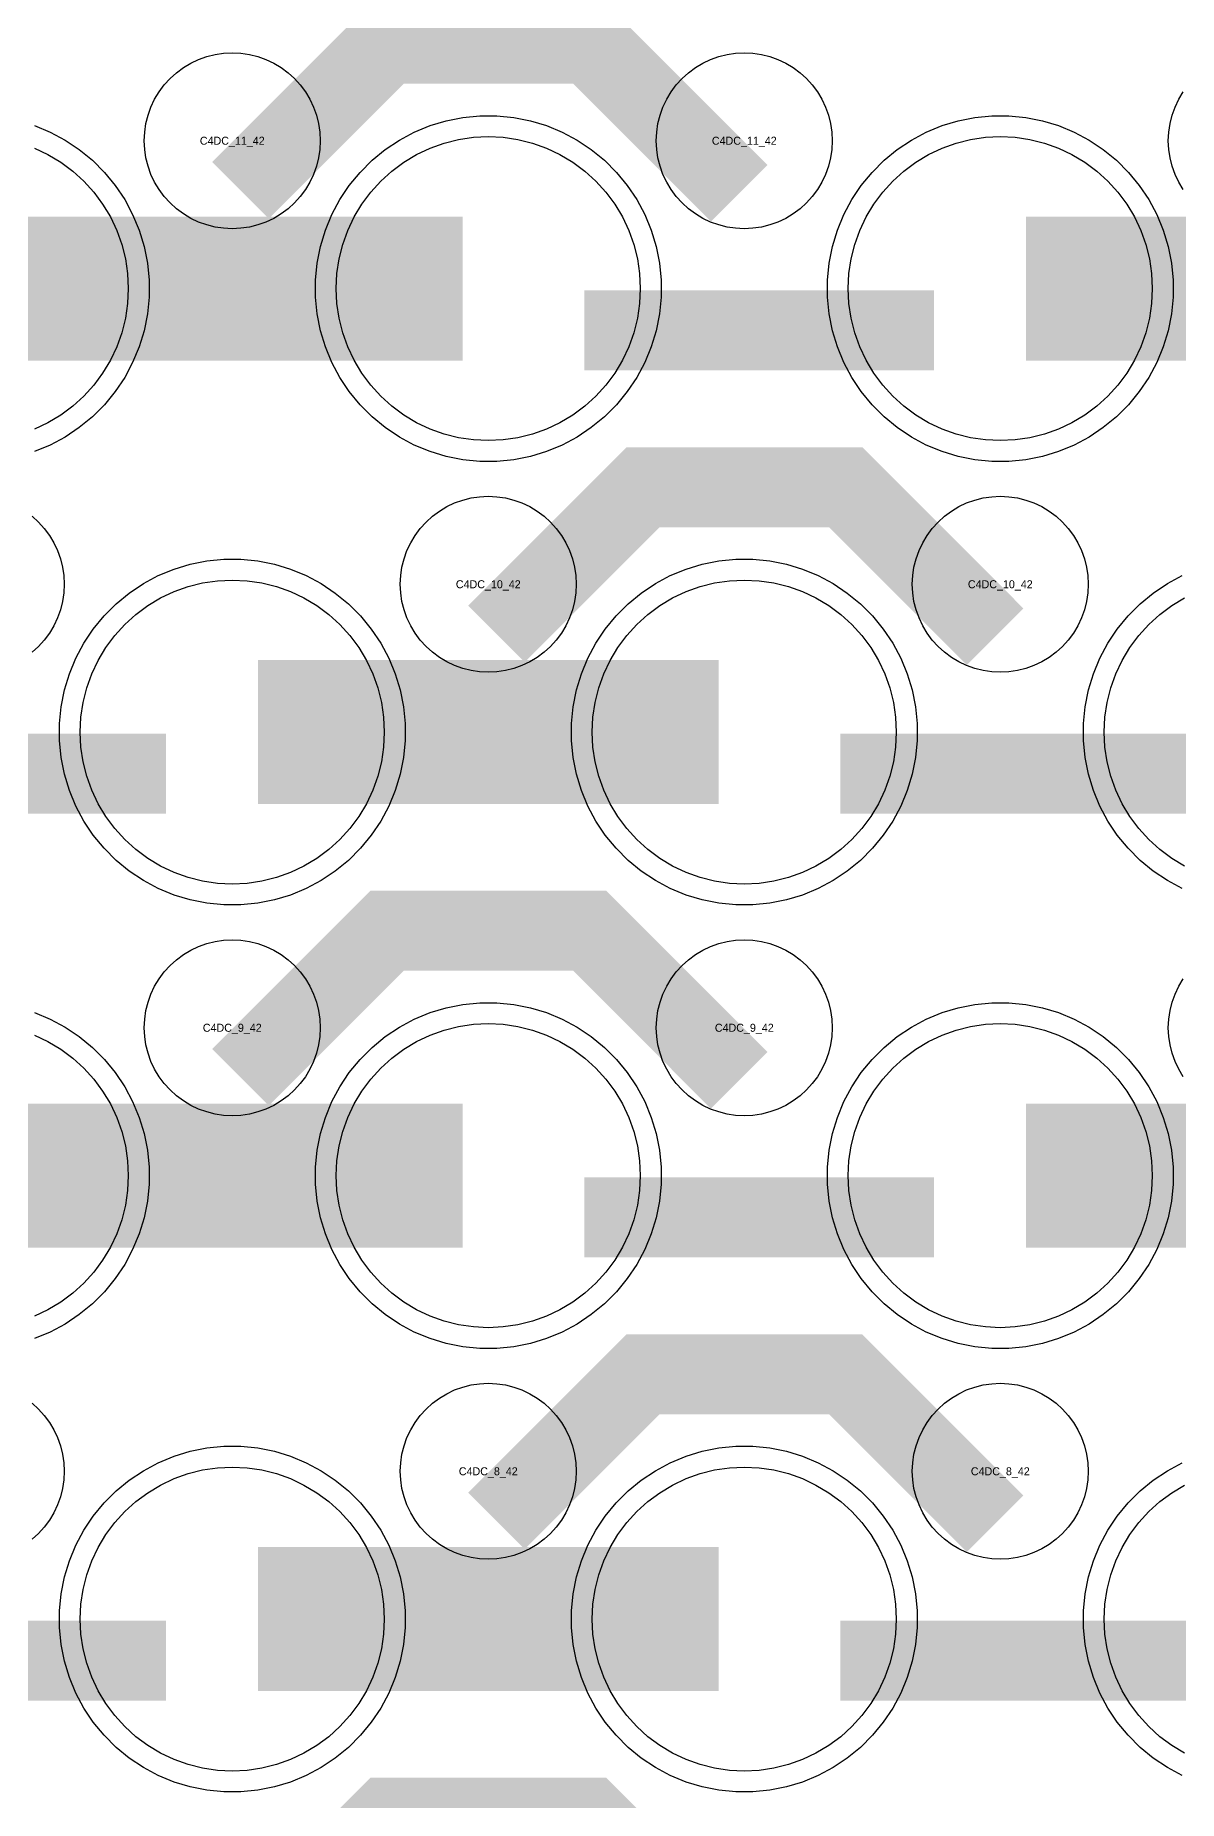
# Model space of a CAD drawing. Extents: x -11880 to 11880, y -14992 to 14992.
# Drawn here: x 1378 to 1736, y -13788 to -13236 of the extents above; entities that cross this region are included whole.
import ezdxf
from ezdxf.enums import TextEntityAlignment as Align

# ---------------------------------------------------------------- set-up
doc = ezdxf.new("R2010")
doc.units = 0
doc.header["$MEASUREMENT"] = 0
for name, color, linetype in [('GDS_775_DT_237', 138, 'CONTINUOUS'), ('RDL1_FS', 34, 'CONTINUOUS'), ('RDL_BS', 160, 'CONTINUOUS')]:
    doc.layers.add(name, color=color, linetype=linetype)

msp = doc.modelspace()

# ---------------------------------------------------------------- linework, layer by layer
at = {"layer": 'RDL1_FS'}
for points in [[(1520, -13362.869), (1515.343, -13362.64), (1510.732, -13361.956), (1506.209, -13360.824), (1501.819, -13359.252), (1497.605, -13357.26), (1493.605, -13354.862), (1489.86, -13352.084), (1486.406, -13348.954), (1483.276, -13345.5), (1480.498, -13341.755), (1478.1, -13337.755), (1476.108, -13333.541), (1474.536, -13329.151), (1473.404, -13324.628), (1472.72, -13320.017), (1472.491, -13315.36), (1472.72, -13310.703), (1473.404, -13306.092), (1474.536, -13301.569), (1476.108, -13297.179), (1478.1, -13292.965), (1480.498, -13288.965), (1483.276, -13285.22), (1486.406, -13281.766), (1489.86, -13278.636), (1493.605, -13275.858), (1497.605, -13273.46), (1501.819, -13271.468), (1506.209, -13269.896), (1510.732, -13268.764), (1515.343, -13268.08), (1520, -13267.851), (1524.657, -13268.08), (1529.268, -13268.764), (1533.791, -13269.896), (1538.181, -13271.468), (1542.395, -13273.46), (1546.395, -13275.858), (1550.14, -13278.636), (1553.594, -13281.766), (1556.724, -13285.22), (1559.502, -13288.965), (1561.9, -13292.965), (1563.892, -13297.179), (1565.464, -13301.569), (1566.596, -13306.092), (1567.28, -13310.703), (1567.509, -13315.36), (1567.28, -13320.017), (1566.596, -13324.628), (1565.464, -13329.151), (1563.892, -13333.541), (1561.9, -13337.755), (1559.502, -13341.755), (1556.724, -13345.5), (1553.594, -13348.954), (1550.14, -13352.084), (1546.395, -13354.862), (1542.395, -13357.26), (1538.181, -13359.252), (1533.791, -13360.824), (1529.268, -13361.956), (1524.657, -13362.64)], [(1680, -13362.869), (1675.343, -13362.64), (1670.732, -13361.956), (1666.209, -13360.824), (1661.819, -13359.252), (1657.605, -13357.26), (1653.605, -13354.862), (1649.86, -13352.084), (1646.406, -13348.954), (1643.276, -13345.5), (1640.498, -13341.755), (1638.1, -13337.755), (1636.108, -13333.541), (1634.536, -13329.151), (1633.404, -13324.628), (1632.72, -13320.017), (1632.491, -13315.36), (1632.72, -13310.703), (1633.404, -13306.092), (1634.536, -13301.569), (1636.108, -13297.179), (1638.1, -13292.965), (1640.498, -13288.965), (1643.276, -13285.22), (1646.406, -13281.766), (1649.86, -13278.636), (1653.605, -13275.858), (1657.605, -13273.46), (1661.819, -13271.468), (1666.209, -13269.896), (1670.732, -13268.764), (1675.343, -13268.08), (1680, -13267.851), (1684.657, -13268.08), (1689.268, -13268.764), (1693.791, -13269.896), (1698.181, -13271.468), (1702.395, -13273.46), (1706.395, -13275.858), (1710.14, -13278.636), (1713.594, -13281.766), (1716.724, -13285.22), (1719.502, -13288.965), (1721.9, -13292.965), (1723.892, -13297.179), (1725.464, -13301.569), (1726.596, -13306.092), (1727.28, -13310.703), (1727.509, -13315.36), (1727.28, -13320.017), (1726.596, -13324.628), (1725.464, -13329.151), (1723.892, -13333.541), (1721.9, -13337.755), (1719.502, -13341.755), (1716.724, -13345.5), (1713.594, -13348.954), (1710.14, -13352.084), (1706.395, -13354.862), (1702.395, -13357.26), (1698.181, -13359.252), (1693.791, -13360.824), (1689.268, -13361.956), (1684.657, -13362.64)], [(1440, -13501.434), (1435.343, -13501.205), (1430.732, -13500.521), (1426.209, -13499.389), (1421.819, -13497.817), (1417.605, -13495.825), (1413.605, -13493.427), (1409.86, -13490.649), (1406.406, -13487.519), (1403.276, -13484.065), (1400.498, -13480.32), (1398.1, -13476.32), (1396.108, -13472.106), (1394.536, -13467.716), (1393.404, -13463.193), (1392.72, -13458.582), (1392.491, -13453.925), (1392.72, -13449.268), (1393.404, -13444.657), (1394.536, -13440.134), (1396.108, -13435.744), (1398.1, -13431.53), (1400.498, -13427.53), (1403.276, -13423.785), (1406.406, -13420.331), (1409.86, -13417.201), (1413.605, -13414.423), (1417.605, -13412.025), (1421.819, -13410.033), (1426.209, -13408.461), (1430.732, -13407.329), (1435.343, -13406.645), (1440, -13406.416), (1444.657, -13406.645), (1449.268, -13407.329), (1453.791, -13408.461), (1458.181, -13410.033), (1462.395, -13412.025), (1466.395, -13414.423), (1470.14, -13417.201), (1473.594, -13420.331), (1476.724, -13423.785), (1479.502, -13427.53), (1481.9, -13431.53), (1483.892, -13435.744), (1485.464, -13440.134), (1486.596, -13444.657), (1487.28, -13449.268), (1487.509, -13453.925), (1487.28, -13458.582), (1486.596, -13463.193), (1485.464, -13467.716), (1483.892, -13472.106), (1481.9, -13476.32), (1479.502, -13480.32), (1476.724, -13484.065), (1473.594, -13487.519), (1470.14, -13490.649), (1466.395, -13493.427), (1462.395, -13495.825), (1458.181, -13497.817), (1453.791, -13499.389), (1449.268, -13500.521), (1444.657, -13501.205)], [(1600, -13501.434), (1595.343, -13501.205), (1590.732, -13500.521), (1586.209, -13499.389), (1581.819, -13497.817), (1577.605, -13495.825), (1573.605, -13493.427), (1569.86, -13490.649), (1566.406, -13487.519), (1563.276, -13484.065), (1560.498, -13480.32), (1558.1, -13476.32), (1556.108, -13472.106), (1554.536, -13467.716), (1553.404, -13463.193), (1552.72, -13458.582), (1552.491, -13453.925), (1552.72, -13449.268), (1553.404, -13444.657), (1554.536, -13440.134), (1556.108, -13435.744), (1558.1, -13431.53), (1560.498, -13427.53), (1563.276, -13423.785), (1566.406, -13420.331), (1569.86, -13417.201), (1573.605, -13414.423), (1577.605, -13412.025), (1581.819, -13410.033), (1586.209, -13408.461), (1590.732, -13407.329), (1595.343, -13406.645), (1600, -13406.416), (1604.657, -13406.645), (1609.268, -13407.329), (1613.791, -13408.461), (1618.181, -13410.033), (1622.395, -13412.025), (1626.395, -13414.423), (1630.14, -13417.201), (1633.594, -13420.331), (1636.724, -13423.785), (1639.502, -13427.53), (1641.9, -13431.53), (1643.892, -13435.744), (1645.464, -13440.134), (1646.596, -13444.657), (1647.28, -13449.268), (1647.509, -13453.925), (1647.28, -13458.582), (1646.596, -13463.193), (1645.464, -13467.716), (1643.892, -13472.106), (1641.9, -13476.32), (1639.502, -13480.32), (1636.724, -13484.065), (1633.594, -13487.519), (1630.14, -13490.649), (1626.395, -13493.427), (1622.395, -13495.825), (1618.181, -13497.817), (1613.791, -13499.389), (1609.268, -13500.521), (1604.657, -13501.205)]]:
    msp.add_lwpolyline(points, close=True, dxfattribs=at)
for points in [[(1378.181, -13271.468), (1382.395, -13273.46), (1386.395, -13275.858), (1390.14, -13278.636), (1393.594, -13281.766), (1396.724, -13285.22), (1399.502, -13288.965), (1401.9, -13292.965), (1403.892, -13297.179), (1405.464, -13301.569), (1406.596, -13306.092), (1407.28, -13310.703), (1407.509, -13315.36), (1407.28, -13320.017), (1406.596, -13324.628), (1405.464, -13329.151), (1403.892, -13333.541), (1401.9, -13337.755), (1399.502, -13341.755), (1396.724, -13345.5), (1393.594, -13348.954), (1390.14, -13352.084), (1386.395, -13354.862), (1382.395, -13357.26), (1378.181, -13359.252)], [(1737.605, -13495.825), (1733.605, -13493.427), (1729.86, -13490.649), (1726.406, -13487.519), (1723.276, -13484.065), (1720.498, -13480.32), (1718.1, -13476.32), (1716.108, -13472.106), (1714.536, -13467.716), (1713.404, -13463.193), (1712.72, -13458.582), (1712.491, -13453.925), (1712.72, -13449.268), (1713.404, -13444.657), (1714.536, -13440.134), (1716.108, -13435.744), (1718.1, -13431.53), (1720.498, -13427.53), (1723.276, -13423.785), (1726.406, -13420.331), (1729.86, -13417.201), (1733.605, -13414.423), (1737.605, -13412.025)]]:
    msp.add_lwpolyline(points, dxfattribs=at)
for points in [[(1368.002, -13315.36, 45, 45, 0), (1440.002, -13315.36, 45, 45, 0)], [(1440.002, -13315.36, 45, 45, 0), (1512.002, -13315.36, 45, 45, 0)], [(1688.002, -13315.36, 45, 45, 0), (1760.002, -13315.36, 45, 45, 0)], [(1448.002, -13453.925, 45, 45, 0), (1520.002, -13453.925, 45, 45, 0)], [(1520.002, -13453.925, 45, 45, 0), (1592.002, -13453.925, 45, 45, 0)]]:
    msp.add_lwpolyline(points, format="xyseb", dxfattribs=at)
at = {"layer": 'RDL1_FS', "color": 241, "true_color": 0xf7abae}
for points in [[(1520, -13639.994), (1515.343, -13639.765), (1510.732, -13639.081), (1506.209, -13637.949), (1501.819, -13636.377), (1497.605, -13634.385), (1493.605, -13631.987), (1489.86, -13629.209), (1486.406, -13626.079), (1483.276, -13622.625), (1480.498, -13618.88), (1478.1, -13614.88), (1476.108, -13610.666), (1474.536, -13606.276), (1473.404, -13601.753), (1472.72, -13597.142), (1472.491, -13592.485), (1472.72, -13587.828), (1473.404, -13583.217), (1474.536, -13578.694), (1476.108, -13574.304), (1478.1, -13570.09), (1480.498, -13566.09), (1483.276, -13562.345), (1486.406, -13558.891), (1489.86, -13555.761), (1493.605, -13552.983), (1497.605, -13550.585), (1501.819, -13548.593), (1506.209, -13547.021), (1510.732, -13545.889), (1515.343, -13545.205), (1520, -13544.976), (1524.657, -13545.205), (1529.268, -13545.889), (1533.791, -13547.021), (1538.181, -13548.593), (1542.395, -13550.585), (1546.395, -13552.983), (1550.14, -13555.761), (1553.594, -13558.891), (1556.724, -13562.345), (1559.502, -13566.09), (1561.9, -13570.09), (1563.892, -13574.304), (1565.464, -13578.694), (1566.596, -13583.217), (1567.28, -13587.828), (1567.509, -13592.485), (1567.28, -13597.142), (1566.596, -13601.753), (1565.464, -13606.276), (1563.892, -13610.666), (1561.9, -13614.88), (1559.502, -13618.88), (1556.724, -13622.625), (1553.594, -13626.079), (1550.14, -13629.209), (1546.395, -13631.987), (1542.395, -13634.385), (1538.181, -13636.377), (1533.791, -13637.949), (1529.268, -13639.081), (1524.657, -13639.765)], [(1680, -13639.994), (1675.343, -13639.765), (1670.732, -13639.081), (1666.209, -13637.949), (1661.819, -13636.377), (1657.605, -13634.385), (1653.605, -13631.987), (1649.86, -13629.209), (1646.406, -13626.079), (1643.276, -13622.625), (1640.498, -13618.88), (1638.1, -13614.88), (1636.108, -13610.666), (1634.536, -13606.276), (1633.404, -13601.753), (1632.72, -13597.142), (1632.491, -13592.485), (1632.72, -13587.828), (1633.404, -13583.217), (1634.536, -13578.694), (1636.108, -13574.304), (1638.1, -13570.09), (1640.498, -13566.09), (1643.276, -13562.345), (1646.406, -13558.891), (1649.86, -13555.761), (1653.605, -13552.983), (1657.605, -13550.585), (1661.819, -13548.593), (1666.209, -13547.021), (1670.732, -13545.889), (1675.343, -13545.205), (1680, -13544.976), (1684.657, -13545.205), (1689.268, -13545.889), (1693.791, -13547.021), (1698.181, -13548.593), (1702.395, -13550.585), (1706.395, -13552.983), (1710.14, -13555.761), (1713.594, -13558.891), (1716.724, -13562.345), (1719.502, -13566.09), (1721.9, -13570.09), (1723.892, -13574.304), (1725.464, -13578.694), (1726.596, -13583.217), (1727.28, -13587.828), (1727.509, -13592.485), (1727.28, -13597.142), (1726.596, -13601.753), (1725.464, -13606.276), (1723.892, -13610.666), (1721.9, -13614.88), (1719.502, -13618.88), (1716.724, -13622.625), (1713.594, -13626.079), (1710.14, -13629.209), (1706.395, -13631.987), (1702.395, -13634.385), (1698.181, -13636.377), (1693.791, -13637.949), (1689.268, -13639.081), (1684.657, -13639.765)], [(1440, -13778.559), (1435.343, -13778.33), (1430.732, -13777.646), (1426.209, -13776.514), (1421.819, -13774.942), (1417.605, -13772.95), (1413.605, -13770.552), (1409.86, -13767.774), (1406.406, -13764.644), (1403.276, -13761.19), (1400.498, -13757.445), (1398.1, -13753.445), (1396.108, -13749.231), (1394.536, -13744.841), (1393.404, -13740.318), (1392.72, -13735.707), (1392.491, -13731.05), (1392.72, -13726.393), (1393.404, -13721.782), (1394.536, -13717.259), (1396.108, -13712.869), (1398.1, -13708.655), (1400.498, -13704.655), (1403.276, -13700.91), (1406.406, -13697.456), (1409.86, -13694.326), (1413.605, -13691.548), (1417.605, -13689.15), (1421.819, -13687.158), (1426.209, -13685.586), (1430.732, -13684.454), (1435.343, -13683.77), (1440, -13683.541), (1444.657, -13683.77), (1449.268, -13684.454), (1453.791, -13685.586), (1458.181, -13687.158), (1462.395, -13689.15), (1466.395, -13691.548), (1470.14, -13694.326), (1473.594, -13697.456), (1476.724, -13700.91), (1479.502, -13704.655), (1481.9, -13708.655), (1483.892, -13712.869), (1485.464, -13717.259), (1486.596, -13721.782), (1487.28, -13726.393), (1487.509, -13731.05), (1487.28, -13735.707), (1486.596, -13740.318), (1485.464, -13744.841), (1483.892, -13749.231), (1481.9, -13753.445), (1479.502, -13757.445), (1476.724, -13761.19), (1473.594, -13764.644), (1470.14, -13767.774), (1466.395, -13770.552), (1462.395, -13772.95), (1458.181, -13774.942), (1453.791, -13776.514), (1449.268, -13777.646), (1444.657, -13778.33)], [(1600, -13778.559), (1595.343, -13778.33), (1590.732, -13777.646), (1586.209, -13776.514), (1581.819, -13774.942), (1577.605, -13772.95), (1573.605, -13770.552), (1569.86, -13767.774), (1566.406, -13764.644), (1563.276, -13761.19), (1560.498, -13757.445), (1558.1, -13753.445), (1556.108, -13749.231), (1554.536, -13744.841), (1553.404, -13740.318), (1552.72, -13735.707), (1552.491, -13731.05), (1552.72, -13726.393), (1553.404, -13721.782), (1554.536, -13717.259), (1556.108, -13712.869), (1558.1, -13708.655), (1560.498, -13704.655), (1563.276, -13700.91), (1566.406, -13697.456), (1569.86, -13694.326), (1573.605, -13691.548), (1577.605, -13689.15), (1581.819, -13687.158), (1586.209, -13685.586), (1590.732, -13684.454), (1595.343, -13683.77), (1600, -13683.541), (1604.657, -13683.77), (1609.268, -13684.454), (1613.791, -13685.586), (1618.181, -13687.158), (1622.395, -13689.15), (1626.395, -13691.548), (1630.14, -13694.326), (1633.594, -13697.456), (1636.724, -13700.91), (1639.502, -13704.655), (1641.9, -13708.655), (1643.892, -13712.869), (1645.464, -13717.259), (1646.596, -13721.782), (1647.28, -13726.393), (1647.509, -13731.05), (1647.28, -13735.707), (1646.596, -13740.318), (1645.464, -13744.841), (1643.892, -13749.231), (1641.9, -13753.445), (1639.502, -13757.445), (1636.724, -13761.19), (1633.594, -13764.644), (1630.14, -13767.774), (1626.395, -13770.552), (1622.395, -13772.95), (1618.181, -13774.942), (1613.791, -13776.514), (1609.268, -13777.646), (1604.657, -13778.33)]]:
    msp.add_lwpolyline(points, close=True, dxfattribs=at)
for points in [[(1378.181, -13548.593), (1382.395, -13550.585), (1386.395, -13552.983), (1390.14, -13555.761), (1393.594, -13558.891), (1396.724, -13562.345), (1399.502, -13566.09), (1401.9, -13570.09), (1403.892, -13574.304), (1405.464, -13578.694), (1406.596, -13583.217), (1407.28, -13587.828), (1407.509, -13592.485), (1407.28, -13597.142), (1406.596, -13601.753), (1405.464, -13606.276), (1403.892, -13610.666), (1401.9, -13614.88), (1399.502, -13618.88), (1396.724, -13622.625), (1393.594, -13626.079), (1390.14, -13629.209), (1386.395, -13631.987), (1382.395, -13634.385), (1378.181, -13636.377)], [(1737.605, -13772.95), (1733.605, -13770.552), (1729.86, -13767.774), (1726.406, -13764.644), (1723.276, -13761.19), (1720.498, -13757.445), (1718.1, -13753.445), (1716.108, -13749.231), (1714.536, -13744.841), (1713.404, -13740.318), (1712.72, -13735.707), (1712.491, -13731.05), (1712.72, -13726.393), (1713.404, -13721.782), (1714.536, -13717.259), (1716.108, -13712.869), (1718.1, -13708.655), (1720.498, -13704.655), (1723.276, -13700.91), (1726.406, -13697.456), (1729.86, -13694.326), (1733.605, -13691.548), (1737.605, -13689.15)]]:
    msp.add_lwpolyline(points, dxfattribs=at)
for points in [[(1368.002, -13592.485, 45, 45, 0), (1440.002, -13592.485, 45, 45, 0)], [(1440.002, -13592.485, 45, 45, 0), (1512.002, -13592.485, 45, 45, 0)], [(1688.002, -13592.485, 45, 45, 0), (1760.002, -13592.485, 45, 45, 0)], [(1448.002, -13731.05, 45, 45, 0), (1520.002, -13731.05, 45, 45, 0)], [(1520.002, -13731.05, 45, 45, 0), (1592.002, -13731.05, 45, 45, 0)]]:
    msp.add_lwpolyline(points, format="xyseb", dxfattribs=at)
at = {"layer": 'RDL_BS'}
for points in [[(1442.562, -13284.674, 25, 25, 0), (1488.377, -13238.859, 25, 25, 0), (1521.93, -13238.859, 25, 25, 0)], [(1598.401, -13285.573, 25, 25, 0), (1551.687, -13238.859, 25, 25, 0), (1521.929, -13238.859, 25, 25, 0)], [(1550.016, -13328.373, 25, 25, 0), (1659.281, -13328.373, 25, 25, 0)], [(1522.562, -13423.239, 25, 25, 0), (1568.377, -13377.424, 25, 25, 0), (1601.93, -13377.424, 25, 25, 0)], [(1678.401, -13424.138, 25, 25, 0), (1631.687, -13377.424, 25, 25, 0), (1601.929, -13377.424, 25, 25, 0)], [(1310.016, -13466.938, 25, 25, 0), (1419.281, -13466.938, 25, 25, 0)], [(1630.016, -13466.938, 25, 25, 0), (1739.281, -13466.938, 25, 25, 0)], [(1442.562, -13561.799, 25, 25, 0), (1488.377, -13515.984, 25, 25, 0), (1521.93, -13515.984, 25, 25, 0)], [(1598.401, -13562.698, 25, 25, 0), (1551.687, -13515.984, 25, 25, 0), (1521.929, -13515.984, 25, 25, 0)], [(1522.562, -13700.364, 25, 25, 0), (1568.377, -13654.549, 25, 25, 0), (1601.93, -13654.549, 25, 25, 0)], [(1678.401, -13701.263, 25, 25, 0), (1631.687, -13654.549, 25, 25, 0), (1601.929, -13654.549, 25, 25, 0)], [(1442.562, -13838.929, 25, 25, 0), (1488.377, -13793.114, 25, 25, 0), (1521.93, -13793.114, 25, 25, 0)], [(1598.401, -13839.828, 25, 25, 0), (1551.687, -13793.114, 25, 25, 0), (1521.929, -13793.114, 25, 25, 0)]]:
    msp.add_lwpolyline(points, format="xyseb", dxfattribs=at)
for points in [[(1440, -13296.666), (1437.307, -13296.534), (1434.635, -13296.138), (1432.016, -13295.481), (1429.481, -13294.574), (1427.044, -13293.422), (1424.72, -13292.029), (1422.557, -13290.426), (1420.558, -13288.614), (1418.746, -13286.615), (1417.143, -13284.452), (1415.75, -13282.128), (1414.598, -13279.691), (1413.691, -13277.156), (1413.034, -13274.537), (1412.638, -13271.865), (1412.506, -13269.172), (1412.638, -13266.479), (1413.034, -13263.807), (1413.691, -13261.188), (1414.598, -13258.653), (1415.75, -13256.216), (1417.143, -13253.892), (1418.746, -13251.729), (1420.558, -13249.73), (1422.557, -13247.918), (1424.72, -13246.315), (1427.044, -13244.922), (1429.481, -13243.77), (1432.016, -13242.863), (1434.635, -13242.206), (1437.307, -13241.81), (1440, -13241.678), (1442.693, -13241.81), (1445.365, -13242.206), (1447.984, -13242.863), (1450.519, -13243.77), (1452.956, -13244.922), (1455.28, -13246.315), (1457.443, -13247.918), (1459.442, -13249.73), (1461.254, -13251.729), (1462.857, -13253.892), (1464.25, -13256.216), (1465.402, -13258.653), (1466.309, -13261.188), (1466.966, -13263.807), (1467.362, -13266.479), (1467.494, -13269.172), (1467.362, -13271.865), (1466.966, -13274.537), (1466.309, -13277.156), (1465.402, -13279.691), (1464.25, -13282.128), (1462.857, -13284.452), (1461.254, -13286.615), (1459.442, -13288.614), (1457.443, -13290.426), (1455.28, -13292.029), (1452.956, -13293.422), (1450.519, -13294.574), (1447.984, -13295.481), (1445.365, -13296.138), (1442.693, -13296.534)], [(1600, -13296.666), (1597.307, -13296.534), (1594.635, -13296.138), (1592.016, -13295.481), (1589.481, -13294.574), (1587.044, -13293.422), (1584.72, -13292.029), (1582.557, -13290.426), (1580.558, -13288.614), (1578.746, -13286.615), (1577.143, -13284.452), (1575.75, -13282.128), (1574.598, -13279.691), (1573.691, -13277.156), (1573.034, -13274.537), (1572.638, -13271.865), (1572.506, -13269.172), (1572.638, -13266.479), (1573.034, -13263.807), (1573.691, -13261.188), (1574.598, -13258.653), (1575.75, -13256.216), (1577.143, -13253.892), (1578.746, -13251.729), (1580.558, -13249.73), (1582.557, -13247.918), (1584.72, -13246.315), (1587.044, -13244.922), (1589.481, -13243.77), (1592.016, -13242.863), (1594.635, -13242.206), (1597.307, -13241.81), (1600, -13241.678), (1602.693, -13241.81), (1605.365, -13242.206), (1607.984, -13242.863), (1610.519, -13243.77), (1612.956, -13244.922), (1615.28, -13246.315), (1617.443, -13247.918), (1619.442, -13249.73), (1621.254, -13251.729), (1622.857, -13253.892), (1624.25, -13256.216), (1625.402, -13258.653), (1626.309, -13261.188), (1626.966, -13263.807), (1627.362, -13266.479), (1627.494, -13269.172), (1627.362, -13271.865), (1626.966, -13274.537), (1626.309, -13277.156), (1625.402, -13279.691), (1624.25, -13282.128), (1622.857, -13284.452), (1621.254, -13286.615), (1619.442, -13288.614), (1617.443, -13290.426), (1615.28, -13292.029), (1612.956, -13293.422), (1610.519, -13294.574), (1607.984, -13295.481), (1605.365, -13296.138), (1602.693, -13296.534)], [(1517.356, -13369.36), (1512.062, -13368.843), (1506.835, -13367.797), (1501.795, -13366.266), (1496.885, -13364.235), (1492.223, -13361.743), (1487.809, -13358.796), (1483.708, -13355.434), (1479.926, -13351.652), (1476.564, -13347.551), (1473.617, -13343.137), (1471.125, -13338.475), (1469.094, -13333.565), (1467.563, -13328.525), (1466.517, -13323.298), (1466, -13318.004), (1466, -13312.716), (1466.517, -13307.422), (1467.563, -13302.195), (1469.094, -13297.155), (1471.125, -13292.245), (1473.617, -13287.583), (1476.564, -13283.169), (1479.926, -13279.068), (1483.708, -13275.286), (1487.809, -13271.924), (1492.223, -13268.977), (1496.885, -13266.485), (1501.795, -13264.454), (1506.835, -13262.923), (1512.062, -13261.877), (1517.356, -13261.36), (1522.644, -13261.36), (1527.938, -13261.877), (1533.165, -13262.923), (1538.205, -13264.454), (1543.115, -13266.485), (1547.777, -13268.977), (1552.191, -13271.924), (1556.292, -13275.286), (1560.074, -13279.068), (1563.436, -13283.169), (1566.383, -13287.583), (1568.875, -13292.245), (1570.906, -13297.155), (1572.437, -13302.195), (1573.483, -13307.422), (1574, -13312.716), (1574, -13318.004), (1573.483, -13323.298), (1572.437, -13328.525), (1570.906, -13333.565), (1568.875, -13338.475), (1566.383, -13343.137), (1563.436, -13347.551), (1560.074, -13351.652), (1556.292, -13355.434), (1552.191, -13358.796), (1547.777, -13361.743), (1543.115, -13364.235), (1538.205, -13366.266), (1533.165, -13367.797), (1527.938, -13368.843), (1522.644, -13369.36)], [(1677.356, -13369.36), (1672.062, -13368.843), (1666.835, -13367.797), (1661.795, -13366.266), (1656.885, -13364.235), (1652.223, -13361.743), (1647.809, -13358.796), (1643.708, -13355.434), (1639.926, -13351.652), (1636.564, -13347.551), (1633.617, -13343.137), (1631.125, -13338.475), (1629.094, -13333.565), (1627.563, -13328.525), (1626.517, -13323.298), (1626, -13318.004), (1626, -13312.716), (1626.517, -13307.422), (1627.563, -13302.195), (1629.094, -13297.155), (1631.125, -13292.245), (1633.617, -13287.583), (1636.564, -13283.169), (1639.926, -13279.068), (1643.708, -13275.286), (1647.809, -13271.924), (1652.223, -13268.977), (1656.885, -13266.485), (1661.795, -13264.454), (1666.835, -13262.923), (1672.062, -13261.877), (1677.356, -13261.36), (1682.644, -13261.36), (1687.938, -13261.877), (1693.165, -13262.923), (1698.205, -13264.454), (1703.115, -13266.485), (1707.777, -13268.977), (1712.191, -13271.924), (1716.292, -13275.286), (1720.074, -13279.068), (1723.436, -13283.169), (1726.383, -13287.583), (1728.875, -13292.245), (1730.906, -13297.155), (1732.437, -13302.195), (1733.483, -13307.422), (1734, -13312.716), (1734, -13318.004), (1733.483, -13323.298), (1732.437, -13328.525), (1730.906, -13333.565), (1728.875, -13338.475), (1726.383, -13343.137), (1723.436, -13347.551), (1720.074, -13351.652), (1716.292, -13355.434), (1712.191, -13358.796), (1707.777, -13361.743), (1703.115, -13364.235), (1698.205, -13366.266), (1693.165, -13367.797), (1687.938, -13368.843), (1682.644, -13369.36)], [(1520, -13435.231), (1517.307, -13435.099), (1514.635, -13434.703), (1512.016, -13434.046), (1509.481, -13433.139), (1507.044, -13431.987), (1504.72, -13430.594), (1502.557, -13428.991), (1500.558, -13427.179), (1498.746, -13425.18), (1497.143, -13423.017), (1495.75, -13420.693), (1494.598, -13418.256), (1493.691, -13415.721), (1493.034, -13413.102), (1492.638, -13410.43), (1492.506, -13407.737), (1492.638, -13405.044), (1493.034, -13402.372), (1493.691, -13399.753), (1494.598, -13397.218), (1495.75, -13394.781), (1497.143, -13392.457), (1498.746, -13390.294), (1500.558, -13388.295), (1502.557, -13386.483), (1504.72, -13384.88), (1507.044, -13383.487), (1509.481, -13382.335), (1512.016, -13381.428), (1514.635, -13380.771), (1517.307, -13380.375), (1520, -13380.243), (1522.693, -13380.375), (1525.365, -13380.771), (1527.984, -13381.428), (1530.519, -13382.335), (1532.956, -13383.487), (1535.28, -13384.88), (1537.443, -13386.483), (1539.442, -13388.295), (1541.254, -13390.294), (1542.857, -13392.457), (1544.25, -13394.781), (1545.402, -13397.218), (1546.309, -13399.753), (1546.966, -13402.372), (1547.362, -13405.044), (1547.494, -13407.737), (1547.362, -13410.43), (1546.966, -13413.102), (1546.309, -13415.721), (1545.402, -13418.256), (1544.25, -13420.693), (1542.857, -13423.017), (1541.254, -13425.18), (1539.442, -13427.179), (1537.443, -13428.991), (1535.28, -13430.594), (1532.956, -13431.987), (1530.519, -13433.139), (1527.984, -13434.046), (1525.365, -13434.703), (1522.693, -13435.099)], [(1680, -13435.231), (1677.307, -13435.099), (1674.635, -13434.703), (1672.016, -13434.046), (1669.481, -13433.139), (1667.044, -13431.987), (1664.72, -13430.594), (1662.557, -13428.991), (1660.558, -13427.179), (1658.746, -13425.18), (1657.143, -13423.017), (1655.75, -13420.693), (1654.598, -13418.256), (1653.691, -13415.721), (1653.034, -13413.102), (1652.638, -13410.43), (1652.506, -13407.737), (1652.638, -13405.044), (1653.034, -13402.372), (1653.691, -13399.753), (1654.598, -13397.218), (1655.75, -13394.781), (1657.143, -13392.457), (1658.746, -13390.294), (1660.558, -13388.295), (1662.557, -13386.483), (1664.72, -13384.88), (1667.044, -13383.487), (1669.481, -13382.335), (1672.016, -13381.428), (1674.635, -13380.771), (1677.307, -13380.375), (1680, -13380.243), (1682.693, -13380.375), (1685.365, -13380.771), (1687.984, -13381.428), (1690.519, -13382.335), (1692.956, -13383.487), (1695.28, -13384.88), (1697.443, -13386.483), (1699.442, -13388.295), (1701.254, -13390.294), (1702.857, -13392.457), (1704.25, -13394.781), (1705.402, -13397.218), (1706.309, -13399.753), (1706.966, -13402.372), (1707.362, -13405.044), (1707.494, -13407.737), (1707.362, -13410.43), (1706.966, -13413.102), (1706.309, -13415.721), (1705.402, -13418.256), (1704.25, -13420.693), (1702.857, -13423.017), (1701.254, -13425.18), (1699.442, -13427.179), (1697.443, -13428.991), (1695.28, -13430.594), (1692.956, -13431.987), (1690.519, -13433.139), (1687.984, -13434.046), (1685.365, -13434.703), (1682.693, -13435.099)], [(1437.356, -13507.925), (1432.062, -13507.408), (1426.835, -13506.362), (1421.795, -13504.831), (1416.885, -13502.8), (1412.223, -13500.308), (1407.809, -13497.361), (1403.708, -13493.999), (1399.926, -13490.217), (1396.564, -13486.116), (1393.617, -13481.702), (1391.125, -13477.04), (1389.094, -13472.13), (1387.563, -13467.09), (1386.517, -13461.863), (1386, -13456.569), (1386, -13451.281), (1386.517, -13445.987), (1387.563, -13440.76), (1389.094, -13435.72), (1391.125, -13430.81), (1393.617, -13426.148), (1396.564, -13421.734), (1399.926, -13417.633), (1403.708, -13413.851), (1407.809, -13410.489), (1412.223, -13407.542), (1416.885, -13405.05), (1421.795, -13403.019), (1426.835, -13401.488), (1432.062, -13400.442), (1437.356, -13399.925), (1442.644, -13399.925), (1447.938, -13400.442), (1453.165, -13401.488), (1458.205, -13403.019), (1463.115, -13405.05), (1467.777, -13407.542), (1472.191, -13410.489), (1476.292, -13413.851), (1480.074, -13417.633), (1483.436, -13421.734), (1486.383, -13426.148), (1488.875, -13430.81), (1490.906, -13435.72), (1492.437, -13440.76), (1493.483, -13445.987), (1494, -13451.281), (1494, -13456.569), (1493.483, -13461.863), (1492.437, -13467.09), (1490.906, -13472.13), (1488.875, -13477.04), (1486.383, -13481.702), (1483.436, -13486.116), (1480.074, -13490.217), (1476.292, -13493.999), (1472.191, -13497.361), (1467.777, -13500.308), (1463.115, -13502.8), (1458.205, -13504.831), (1453.165, -13506.362), (1447.938, -13507.408), (1442.644, -13507.925)], [(1597.356, -13507.925), (1592.062, -13507.408), (1586.835, -13506.362), (1581.795, -13504.831), (1576.885, -13502.8), (1572.223, -13500.308), (1567.809, -13497.361), (1563.708, -13493.999), (1559.926, -13490.217), (1556.564, -13486.116), (1553.617, -13481.702), (1551.125, -13477.04), (1549.094, -13472.13), (1547.563, -13467.09), (1546.517, -13461.863), (1546, -13456.569), (1546, -13451.281), (1546.517, -13445.987), (1547.563, -13440.76), (1549.094, -13435.72), (1551.125, -13430.81), (1553.617, -13426.148), (1556.564, -13421.734), (1559.926, -13417.633), (1563.708, -13413.851), (1567.809, -13410.489), (1572.223, -13407.542), (1576.885, -13405.05), (1581.795, -13403.019), (1586.835, -13401.488), (1592.062, -13400.442), (1597.356, -13399.925), (1602.644, -13399.925), (1607.938, -13400.442), (1613.165, -13401.488), (1618.205, -13403.019), (1623.115, -13405.05), (1627.777, -13407.542), (1632.191, -13410.489), (1636.292, -13413.851), (1640.074, -13417.633), (1643.436, -13421.734), (1646.383, -13426.148), (1648.875, -13430.81), (1650.906, -13435.72), (1652.437, -13440.76), (1653.483, -13445.987), (1654, -13451.281), (1654, -13456.569), (1653.483, -13461.863), (1652.437, -13467.09), (1650.906, -13472.13), (1648.875, -13477.04), (1646.383, -13481.702), (1643.436, -13486.116), (1640.074, -13490.217), (1636.292, -13493.999), (1632.191, -13497.361), (1627.777, -13500.308), (1623.115, -13502.8), (1618.205, -13504.831), (1613.165, -13506.362), (1607.938, -13507.408), (1602.644, -13507.925)], [(1440, -13573.791), (1437.307, -13573.659), (1434.635, -13573.263), (1432.016, -13572.606), (1429.481, -13571.699), (1427.044, -13570.547), (1424.72, -13569.154), (1422.557, -13567.551), (1420.558, -13565.739), (1418.746, -13563.74), (1417.143, -13561.577), (1415.75, -13559.253), (1414.598, -13556.816), (1413.691, -13554.281), (1413.034, -13551.662), (1412.638, -13548.99), (1412.506, -13546.297), (1412.638, -13543.604), (1413.034, -13540.932), (1413.691, -13538.313), (1414.598, -13535.778), (1415.75, -13533.341), (1417.143, -13531.017), (1418.746, -13528.854), (1420.558, -13526.855), (1422.557, -13525.043), (1424.72, -13523.44), (1427.044, -13522.047), (1429.481, -13520.895), (1432.016, -13519.988), (1434.635, -13519.331), (1437.307, -13518.935), (1440, -13518.803), (1442.693, -13518.935), (1445.365, -13519.331), (1447.984, -13519.988), (1450.519, -13520.895), (1452.956, -13522.047), (1455.28, -13523.44), (1457.443, -13525.043), (1459.442, -13526.855), (1461.254, -13528.854), (1462.857, -13531.017), (1464.25, -13533.341), (1465.402, -13535.778), (1466.309, -13538.313), (1466.966, -13540.932), (1467.362, -13543.604), (1467.494, -13546.297), (1467.362, -13548.99), (1466.966, -13551.662), (1466.309, -13554.281), (1465.402, -13556.816), (1464.25, -13559.253), (1462.857, -13561.577), (1461.254, -13563.74), (1459.442, -13565.739), (1457.443, -13567.551), (1455.28, -13569.154), (1452.956, -13570.547), (1450.519, -13571.699), (1447.984, -13572.606), (1445.365, -13573.263), (1442.693, -13573.659)], [(1600, -13573.791), (1597.307, -13573.659), (1594.635, -13573.263), (1592.016, -13572.606), (1589.481, -13571.699), (1587.044, -13570.547), (1584.72, -13569.154), (1582.557, -13567.551), (1580.558, -13565.739), (1578.746, -13563.74), (1577.143, -13561.577), (1575.75, -13559.253), (1574.598, -13556.816), (1573.691, -13554.281), (1573.034, -13551.662), (1572.638, -13548.99), (1572.506, -13546.297), (1572.638, -13543.604), (1573.034, -13540.932), (1573.691, -13538.313), (1574.598, -13535.778), (1575.75, -13533.341), (1577.143, -13531.017), (1578.746, -13528.854), (1580.558, -13526.855), (1582.557, -13525.043), (1584.72, -13523.44), (1587.044, -13522.047), (1589.481, -13520.895), (1592.016, -13519.988), (1594.635, -13519.331), (1597.307, -13518.935), (1600, -13518.803), (1602.693, -13518.935), (1605.365, -13519.331), (1607.984, -13519.988), (1610.519, -13520.895), (1612.956, -13522.047), (1615.28, -13523.44), (1617.443, -13525.043), (1619.442, -13526.855), (1621.254, -13528.854), (1622.857, -13531.017), (1624.25, -13533.341), (1625.402, -13535.778), (1626.309, -13538.313), (1626.966, -13540.932), (1627.362, -13543.604), (1627.494, -13546.297), (1627.362, -13548.99), (1626.966, -13551.662), (1626.309, -13554.281), (1625.402, -13556.816), (1624.25, -13559.253), (1622.857, -13561.577), (1621.254, -13563.74), (1619.442, -13565.739), (1617.443, -13567.551), (1615.28, -13569.154), (1612.956, -13570.547), (1610.519, -13571.699), (1607.984, -13572.606), (1605.365, -13573.263), (1602.693, -13573.659)], [(1520, -13712.356), (1517.307, -13712.224), (1514.635, -13711.828), (1512.016, -13711.171), (1509.481, -13710.264), (1507.044, -13709.112), (1504.72, -13707.719), (1502.557, -13706.116), (1500.558, -13704.304), (1498.746, -13702.305), (1497.143, -13700.142), (1495.75, -13697.818), (1494.598, -13695.381), (1493.691, -13692.846), (1493.034, -13690.227), (1492.638, -13687.555), (1492.506, -13684.862), (1492.638, -13682.169), (1493.034, -13679.497), (1493.691, -13676.878), (1494.598, -13674.343), (1495.75, -13671.906), (1497.143, -13669.582), (1498.746, -13667.419), (1500.558, -13665.42), (1502.557, -13663.608), (1504.72, -13662.005), (1507.044, -13660.612), (1509.481, -13659.46), (1512.016, -13658.553), (1514.635, -13657.896), (1517.307, -13657.5), (1520, -13657.368), (1522.693, -13657.5), (1525.365, -13657.896), (1527.984, -13658.553), (1530.519, -13659.46), (1532.956, -13660.612), (1535.28, -13662.005), (1537.443, -13663.608), (1539.442, -13665.42), (1541.254, -13667.419), (1542.857, -13669.582), (1544.25, -13671.906), (1545.402, -13674.343), (1546.309, -13676.878), (1546.966, -13679.497), (1547.362, -13682.169), (1547.494, -13684.862), (1547.362, -13687.555), (1546.966, -13690.227), (1546.309, -13692.846), (1545.402, -13695.381), (1544.25, -13697.818), (1542.857, -13700.142), (1541.254, -13702.305), (1539.442, -13704.304), (1537.443, -13706.116), (1535.28, -13707.719), (1532.956, -13709.112), (1530.519, -13710.264), (1527.984, -13711.171), (1525.365, -13711.828), (1522.693, -13712.224)], [(1680, -13712.356), (1677.307, -13712.224), (1674.635, -13711.828), (1672.016, -13711.171), (1669.481, -13710.264), (1667.044, -13709.112), (1664.72, -13707.719), (1662.557, -13706.116), (1660.558, -13704.304), (1658.746, -13702.305), (1657.143, -13700.142), (1655.75, -13697.818), (1654.598, -13695.381), (1653.691, -13692.846), (1653.034, -13690.227), (1652.638, -13687.555), (1652.506, -13684.862), (1652.638, -13682.169), (1653.034, -13679.497), (1653.691, -13676.878), (1654.598, -13674.343), (1655.75, -13671.906), (1657.143, -13669.582), (1658.746, -13667.419), (1660.558, -13665.42), (1662.557, -13663.608), (1664.72, -13662.005), (1667.044, -13660.612), (1669.481, -13659.46), (1672.016, -13658.553), (1674.635, -13657.896), (1677.307, -13657.5), (1680, -13657.368), (1682.693, -13657.5), (1685.365, -13657.896), (1687.984, -13658.553), (1690.519, -13659.46), (1692.956, -13660.612), (1695.28, -13662.005), (1697.443, -13663.608), (1699.442, -13665.42), (1701.254, -13667.419), (1702.857, -13669.582), (1704.25, -13671.906), (1705.402, -13674.343), (1706.309, -13676.878), (1706.966, -13679.497), (1707.362, -13682.169), (1707.494, -13684.862), (1707.362, -13687.555), (1706.966, -13690.227), (1706.309, -13692.846), (1705.402, -13695.381), (1704.25, -13697.818), (1702.857, -13700.142), (1701.254, -13702.305), (1699.442, -13704.304), (1697.443, -13706.116), (1695.28, -13707.719), (1692.956, -13709.112), (1690.519, -13710.264), (1687.984, -13711.171), (1685.365, -13711.828), (1682.693, -13712.224)]]:
    msp.add_lwpolyline(points, close=True, dxfattribs=at)
for points in [[(1737.143, -13284.452), (1735.75, -13282.128), (1734.598, -13279.691), (1733.691, -13277.156), (1733.034, -13274.537), (1732.638, -13271.865), (1732.506, -13269.172), (1732.638, -13266.479), (1733.034, -13263.807), (1733.691, -13261.188), (1734.598, -13258.653), (1735.75, -13256.216), (1737.143, -13253.892)], [(1378.205, -13264.454), (1383.115, -13266.485), (1387.777, -13268.977), (1392.191, -13271.924), (1396.292, -13275.286), (1400.074, -13279.068), (1403.436, -13283.169), (1406.383, -13287.583), (1408.875, -13292.245), (1410.906, -13297.155), (1412.437, -13302.195), (1413.483, -13307.422), (1414, -13312.716), (1414, -13318.004), (1413.483, -13323.298), (1412.437, -13328.525), (1410.906, -13333.565), (1408.875, -13338.475), (1406.383, -13343.137), (1403.436, -13347.551), (1400.074, -13351.652), (1396.292, -13355.434), (1392.191, -13358.796), (1387.777, -13361.743), (1383.115, -13364.235), (1378.205, -13366.266)], [(1377.443, -13386.483), (1379.442, -13388.295), (1381.254, -13390.294), (1382.857, -13392.457), (1384.25, -13394.781), (1385.402, -13397.218), (1386.309, -13399.753), (1386.966, -13402.372), (1387.362, -13405.044), (1387.494, -13407.737), (1387.362, -13410.43), (1386.966, -13413.102), (1386.309, -13415.721), (1385.402, -13418.256), (1384.25, -13420.693), (1382.857, -13423.017), (1381.254, -13425.18), (1379.442, -13427.179), (1377.443, -13428.991)], [(1736.885, -13502.8), (1732.223, -13500.308), (1727.809, -13497.361), (1723.708, -13493.999), (1719.926, -13490.217), (1716.564, -13486.116), (1713.617, -13481.702), (1711.125, -13477.04), (1709.094, -13472.13), (1707.563, -13467.09), (1706.517, -13461.863), (1706, -13456.569), (1706, -13451.281), (1706.517, -13445.987), (1707.563, -13440.76), (1709.094, -13435.72), (1711.125, -13430.81), (1713.617, -13426.148), (1716.564, -13421.734), (1719.926, -13417.633), (1723.708, -13413.851), (1727.809, -13410.489), (1732.223, -13407.542), (1736.885, -13405.05)], [(1737.143, -13561.577), (1735.75, -13559.253), (1734.598, -13556.816), (1733.691, -13554.281), (1733.034, -13551.662), (1732.638, -13548.99), (1732.506, -13546.297), (1732.638, -13543.604), (1733.034, -13540.932), (1733.691, -13538.313), (1734.598, -13535.778), (1735.75, -13533.341), (1737.143, -13531.017)], [(1377.443, -13663.608), (1379.442, -13665.42), (1381.254, -13667.419), (1382.857, -13669.582), (1384.25, -13671.906), (1385.402, -13674.343), (1386.309, -13676.878), (1386.966, -13679.497), (1387.362, -13682.169), (1387.494, -13684.862), (1387.362, -13687.555), (1386.966, -13690.227), (1386.309, -13692.846), (1385.402, -13695.381), (1384.25, -13697.818), (1382.857, -13700.142), (1381.254, -13702.305), (1379.442, -13704.304), (1377.443, -13706.116)]]:
    msp.add_lwpolyline(points, dxfattribs=at)
at = {"layer": 'RDL_BS', "color": 241, "true_color": 0xf7abae}
for points in [[(1517.356, -13646.485), (1512.062, -13645.968), (1506.835, -13644.922), (1501.795, -13643.391), (1496.885, -13641.36), (1492.223, -13638.868), (1487.809, -13635.921), (1483.708, -13632.559), (1479.926, -13628.777), (1476.564, -13624.676), (1473.617, -13620.262), (1471.125, -13615.6), (1469.094, -13610.69), (1467.563, -13605.65), (1466.517, -13600.423), (1466, -13595.129), (1466, -13589.841), (1466.517, -13584.547), (1467.563, -13579.32), (1469.094, -13574.28), (1471.125, -13569.37), (1473.617, -13564.708), (1476.564, -13560.294), (1479.926, -13556.193), (1483.708, -13552.411), (1487.809, -13549.049), (1492.223, -13546.102), (1496.885, -13543.61), (1501.795, -13541.579), (1506.835, -13540.048), (1512.062, -13539.002), (1517.356, -13538.485), (1522.644, -13538.485), (1527.938, -13539.002), (1533.165, -13540.048), (1538.205, -13541.579), (1543.115, -13543.61), (1547.777, -13546.102), (1552.191, -13549.049), (1556.292, -13552.411), (1560.074, -13556.193), (1563.436, -13560.294), (1566.383, -13564.708), (1568.875, -13569.37), (1570.906, -13574.28), (1572.437, -13579.32), (1573.483, -13584.547), (1574, -13589.841), (1574, -13595.129), (1573.483, -13600.423), (1572.437, -13605.65), (1570.906, -13610.69), (1568.875, -13615.6), (1566.383, -13620.262), (1563.436, -13624.676), (1560.074, -13628.777), (1556.292, -13632.559), (1552.191, -13635.921), (1547.777, -13638.868), (1543.115, -13641.36), (1538.205, -13643.391), (1533.165, -13644.922), (1527.938, -13645.968), (1522.644, -13646.485)], [(1677.356, -13646.485), (1672.062, -13645.968), (1666.835, -13644.922), (1661.795, -13643.391), (1656.885, -13641.36), (1652.223, -13638.868), (1647.809, -13635.921), (1643.708, -13632.559), (1639.926, -13628.777), (1636.564, -13624.676), (1633.617, -13620.262), (1631.125, -13615.6), (1629.094, -13610.69), (1627.563, -13605.65), (1626.517, -13600.423), (1626, -13595.129), (1626, -13589.841), (1626.517, -13584.547), (1627.563, -13579.32), (1629.094, -13574.28), (1631.125, -13569.37), (1633.617, -13564.708), (1636.564, -13560.294), (1639.926, -13556.193), (1643.708, -13552.411), (1647.809, -13549.049), (1652.223, -13546.102), (1656.885, -13543.61), (1661.795, -13541.579), (1666.835, -13540.048), (1672.062, -13539.002), (1677.356, -13538.485), (1682.644, -13538.485), (1687.938, -13539.002), (1693.165, -13540.048), (1698.205, -13541.579), (1703.115, -13543.61), (1707.777, -13546.102), (1712.191, -13549.049), (1716.292, -13552.411), (1720.074, -13556.193), (1723.436, -13560.294), (1726.383, -13564.708), (1728.875, -13569.37), (1730.906, -13574.28), (1732.437, -13579.32), (1733.483, -13584.547), (1734, -13589.841), (1734, -13595.129), (1733.483, -13600.423), (1732.437, -13605.65), (1730.906, -13610.69), (1728.875, -13615.6), (1726.383, -13620.262), (1723.436, -13624.676), (1720.074, -13628.777), (1716.292, -13632.559), (1712.191, -13635.921), (1707.777, -13638.868), (1703.115, -13641.36), (1698.205, -13643.391), (1693.165, -13644.922), (1687.938, -13645.968), (1682.644, -13646.485)], [(1437.356, -13785.05), (1432.062, -13784.533), (1426.835, -13783.487), (1421.795, -13781.956), (1416.885, -13779.925), (1412.223, -13777.433), (1407.809, -13774.486), (1403.708, -13771.124), (1399.926, -13767.342), (1396.564, -13763.241), (1393.617, -13758.827), (1391.125, -13754.165), (1389.094, -13749.255), (1387.563, -13744.215), (1386.517, -13738.988), (1386, -13733.694), (1386, -13728.406), (1386.517, -13723.112), (1387.563, -13717.885), (1389.094, -13712.845), (1391.125, -13707.935), (1393.617, -13703.273), (1396.564, -13698.859), (1399.926, -13694.758), (1403.708, -13690.976), (1407.809, -13687.614), (1412.223, -13684.667), (1416.885, -13682.175), (1421.795, -13680.144), (1426.835, -13678.613), (1432.062, -13677.567), (1437.356, -13677.05), (1442.644, -13677.05), (1447.938, -13677.567), (1453.165, -13678.613), (1458.205, -13680.144), (1463.115, -13682.175), (1467.777, -13684.667), (1472.191, -13687.614), (1476.292, -13690.976), (1480.074, -13694.758), (1483.436, -13698.859), (1486.383, -13703.273), (1488.875, -13707.935), (1490.906, -13712.845), (1492.437, -13717.885), (1493.483, -13723.112), (1494, -13728.406), (1494, -13733.694), (1493.483, -13738.988), (1492.437, -13744.215), (1490.906, -13749.255), (1488.875, -13754.165), (1486.383, -13758.827), (1483.436, -13763.241), (1480.074, -13767.342), (1476.292, -13771.124), (1472.191, -13774.486), (1467.777, -13777.433), (1463.115, -13779.925), (1458.205, -13781.956), (1453.165, -13783.487), (1447.938, -13784.533), (1442.644, -13785.05)], [(1597.356, -13785.05), (1592.062, -13784.533), (1586.835, -13783.487), (1581.795, -13781.956), (1576.885, -13779.925), (1572.223, -13777.433), (1567.809, -13774.486), (1563.708, -13771.124), (1559.926, -13767.342), (1556.564, -13763.241), (1553.617, -13758.827), (1551.125, -13754.165), (1549.094, -13749.255), (1547.563, -13744.215), (1546.517, -13738.988), (1546, -13733.694), (1546, -13728.406), (1546.517, -13723.112), (1547.563, -13717.885), (1549.094, -13712.845), (1551.125, -13707.935), (1553.617, -13703.273), (1556.564, -13698.859), (1559.926, -13694.758), (1563.708, -13690.976), (1567.809, -13687.614), (1572.223, -13684.667), (1576.885, -13682.175), (1581.795, -13680.144), (1586.835, -13678.613), (1592.062, -13677.567), (1597.356, -13677.05), (1602.644, -13677.05), (1607.938, -13677.567), (1613.165, -13678.613), (1618.205, -13680.144), (1623.115, -13682.175), (1627.777, -13684.667), (1632.191, -13687.614), (1636.292, -13690.976), (1640.074, -13694.758), (1643.436, -13698.859), (1646.383, -13703.273), (1648.875, -13707.935), (1650.906, -13712.845), (1652.437, -13717.885), (1653.483, -13723.112), (1654, -13728.406), (1654, -13733.694), (1653.483, -13738.988), (1652.437, -13744.215), (1650.906, -13749.255), (1648.875, -13754.165), (1646.383, -13758.827), (1643.436, -13763.241), (1640.074, -13767.342), (1636.292, -13771.124), (1632.191, -13774.486), (1627.777, -13777.433), (1623.115, -13779.925), (1618.205, -13781.956), (1613.165, -13783.487), (1607.938, -13784.533), (1602.644, -13785.05)]]:
    msp.add_lwpolyline(points, close=True, dxfattribs=at)
for points in [[(1378.205, -13541.579), (1383.115, -13543.61), (1387.777, -13546.102), (1392.191, -13549.049), (1396.292, -13552.411), (1400.074, -13556.193), (1403.436, -13560.294), (1406.383, -13564.708), (1408.875, -13569.37), (1410.906, -13574.28), (1412.437, -13579.32), (1413.483, -13584.547), (1414, -13589.841), (1414, -13595.129), (1413.483, -13600.423), (1412.437, -13605.65), (1410.906, -13610.69), (1408.875, -13615.6), (1406.383, -13620.262), (1403.436, -13624.676), (1400.074, -13628.777), (1396.292, -13632.559), (1392.191, -13635.921), (1387.777, -13638.868), (1383.115, -13641.36), (1378.205, -13643.391)], [(1736.885, -13779.925), (1732.223, -13777.433), (1727.809, -13774.486), (1723.708, -13771.124), (1719.926, -13767.342), (1716.564, -13763.241), (1713.617, -13758.827), (1711.125, -13754.165), (1709.094, -13749.255), (1707.563, -13744.215), (1706.517, -13738.988), (1706, -13733.694), (1706, -13728.406), (1706.517, -13723.112), (1707.563, -13717.885), (1709.094, -13712.845), (1711.125, -13707.935), (1713.617, -13703.273), (1716.564, -13698.859), (1719.926, -13694.758), (1723.708, -13690.976), (1727.809, -13687.614), (1732.223, -13684.667), (1736.885, -13682.175)]]:
    msp.add_lwpolyline(points, dxfattribs=at)
for points in [[(1550.016, -13605.498, 25, 25, 0), (1659.281, -13605.498, 25, 25, 0)], [(1310.016, -13744.063, 25, 25, 0), (1419.281, -13744.063, 25, 25, 0)], [(1630.016, -13744.063, 25, 25, 0), (1739.281, -13744.063, 25, 25, 0)]]:
    msp.add_lwpolyline(points, format="xyseb", dxfattribs=at)

# ---------------------------------------------------------------- texts
at = {"layer": 'GDS_775_DT_237'}
for s, p in [('C4DC_11_42', (1440, -13269.172)), ('C4DC_11_42', (1440, -13269.172)), ('C4DC_11_42', (1600, -13269.172)), ('C4DC_11_42', (1600, -13269.172)), ('C4DC_10_42', (1520, -13407.737)), ('C4DC_10_42', (1520, -13407.737)), ('C4DC_10_42', (1680, -13407.737)), ('C4DC_10_42', (1680, -13407.737)), ('C4DC_9_42', (1440, -13546.297)), ('C4DC_9_42', (1440, -13546.297)), ('C4DC_9_42', (1600, -13546.297)), ('C4DC_9_42', (1600, -13546.297)), ('C4DC_8_42', (1520, -13684.862)), ('C4DC_8_42', (1520, -13684.862)), ('C4DC_8_42', (1680, -13684.862)), ('C4DC_8_42', (1680, -13684.862))]:
    msp.add_text(s, height=2.5, dxfattribs=at).set_placement(p, align=Align.MIDDLE_CENTER)

doc.saveas('drawing.dxf')
